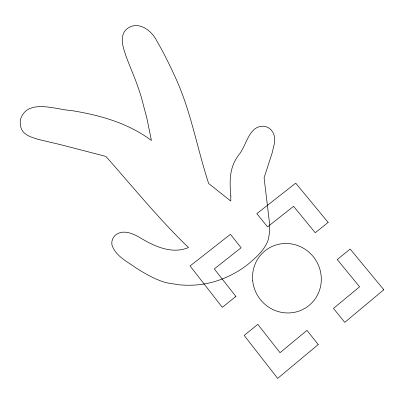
<?xml version="1.0" encoding="UTF-8"?>
<svg xmlns="http://www.w3.org/2000/svg" width="404" height="404" viewBox="0 0 404 404"><rect width="100%" height="100%" fill="white"/><g stroke="black" fill="none" stroke-linecap="round" stroke-linejoin="round"><path stroke-width="0.61" d="M230.83 195.864L230.77 201.061L208.671 183.512C198.031 151.217 192.107 117.443 179.073 85.941A315.044 287.335 -34.7 0 0 176.79 80.537C170.68 67.054 164.256 53.666 156.782 40.885C151.702 30.33 137.814 20.059 126.846 28.982A13.327 12.413 -3 0 0 123.841 32.674C120.331 39.91 123.447 48.127 125.71 55.252C129.497 65.827 134.184 76.053 137.86 86.668A305.646 275.422 -34 0 1 141.233 96.92L146.839 118.094L151.424 140.471C127.942 122.973 100.035 115.206 71.624 110.59C56.186 109.737 28.103 98.329 20.786 118.523A18.539 17.402 -19.8 0 0 20.2 122.811L20.766 127.093L21.846 129.765A14.019 13.15 -20.3 0 0 24.609 133.244L27.204 135.133L30.32 136.729L37.825 139.289L60.514 144.652L105.838 156.393C133.067 187.067 158.939 219.044 188.491 247.571C171.791 254.53 154.267 246.294 139.976 237.653C132.921 233.462 122.826 229.083 115.509 235.093A10.676 10.448 -35.5 0 0 111.999 241.163A10.383 10.166 -35.5 0 0 112.054 245.268C115.741 256.192 127.21 261.545 135.976 267.887C144.193 273.094 152.656 278.098 161.868 281.336A61.837 61.186 -3.3 0 0 167.256 282.921L179.487 284.85A102.237 99.965 2.9 0 0 192.38 285.168C202.48 284.85 212.499 282.76 221.912 279.093A102.106 99.859 1.4 0 0 234.411 273.291A96.657 94.672 2.3 0 0 249.202 263.307C255.803 257.601 262.62 251.626 266.62 243.718A31.184 30.659 34.1 0 0 268.498 238.794L269.746 230.977L269.609 223.957L264.095 177.785L272.054 153.247L274.341 143.748L274.68 139.622L274.311 136.007L273.23 132.946L271.569 130.442A11.979 11.469 19.1 0 0 268.281 127.745A12.221 11.706 19.1 0 0 264.428 126.331C248.889 124.791 246.692 145.536 238.936 154.762C229.255 167.15 229.482 181.032 230.83 195.864M318.231 344.516L277.664 378.402L244.198 335.441L257.797 324.351L280.043 352.687L306.964 330.381L318.231 344.516M383.8 289.749L344.758 322.362L333.477 308.414L359.595 286.774L337.259 259.56L350.157 249.046L383.8 289.749M235.886 296.44L222.301 307.338L190.072 265.963L230.421 234.335L241.117 247.753L214.297 268.938L235.886 296.44M328.139 222.402L315.256 232.744L293.567 206.318L267.539 226.881L256.828 213.64L295.708 183.158L328.139 222.402M252.712 280.866A35.087 34.042 54.7 0 0 307.136 306.904A35.087 34.042 54.7 0 0 300.914 246.905A35.087 34.042 54.7 0 0 252.712 280.866"/></g></svg>
